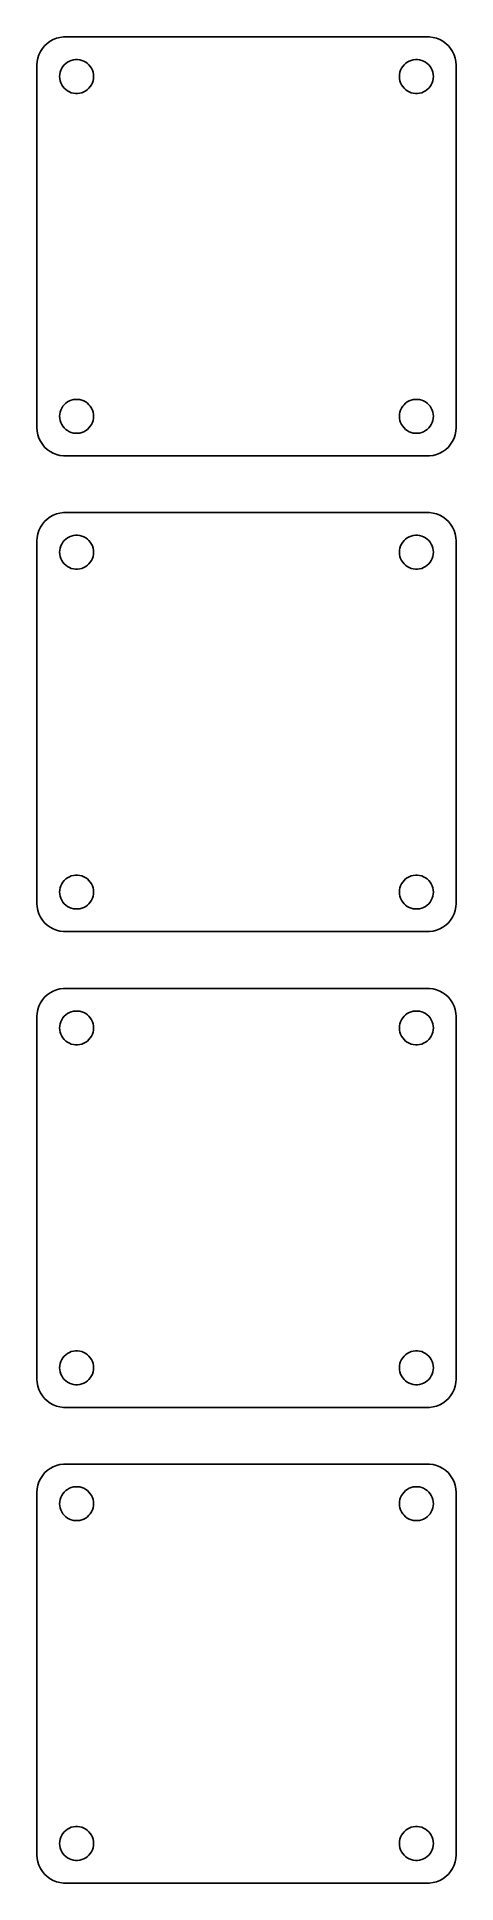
# Model space of a CAD drawing. Header units: metres. Extents: x -37 to 37, y 215 to 541.
import ezdxf

# ---------------------------------------------------------------- set-up
doc = ezdxf.new("R2010")
doc.units = ezdxf.units.M

msp = doc.modelspace()

# ---------------------------------------------------------------- linework, layer by layer
for p, q in [((-36.3815, 538.409), (-36.6489, 537.841)), ((-36.0451, 538.939), (-36.3815, 538.409)), ((-35.6448, 539.423), (-36.0451, 538.939)), ((-35.1871, 539.853), (-35.6448, 539.423)), ((-34.6791, 540.222), (-35.1871, 539.853)), ((-34.1289, 540.524), (-34.6791, 540.222)), ((-33.5451, 540.755), (-34.1289, 540.524)), ((-32.9369, 540.911), (-33.5451, 540.755)), ((-32.3139, 540.99), (-32.9369, 540.911)), ((32.3139, 540.99), (-32.3139, 540.99)), ((32.9369, 540.911), (32.3139, 540.99)), ((33.5451, 540.755), (32.9369, 540.911)), ((34.1289, 540.524), (33.5451, 540.755)), ((34.6791, 540.222), (34.1289, 540.524)), ((35.1871, 539.853), (34.6791, 540.222)), ((35.6448, 539.423), (35.1871, 539.853)), ((36.0451, 538.939), (35.6448, 539.423)), ((36.3815, 538.409), (36.0451, 538.939)), ((36.6489, 537.841), (36.3815, 538.409)), ((-36.9606, 536.627), (-37, 536)), ((-37, 536), (-37, 472)), ((-36.8429, 537.243), (-36.9606, 536.627)), ((-36.6489, 537.841), (-36.8429, 537.243)), ((-32.9763, 534.376), (-32.9057, 534.746)), ((-32.9057, 534.746), (-32.7893, 535.104)), ((-32.7893, 535.104), (-32.6289, 535.445)), ((-32.6289, 535.445), (-32.427, 535.763)), ((-32.427, 535.763), (-32.1869, 536.054)), ((-32.1869, 536.054), (-31.9123, 536.312)), ((-31.9123, 536.312), (-31.6075, 536.533)), ((-31.6075, 536.533), (-31.2773, 536.714)), ((-31.2773, 536.714), (-30.927, 536.853)), ((-30.927, 536.853), (-30.5621, 536.947)), ((-30.5621, 536.947), (-30.1884, 536.994)), ((-30.1884, 536.994), (-29.8116, 536.994)), ((-29.8116, 536.994), (-29.4379, 536.947)), ((-29.4379, 536.947), (-29.0729, 536.853)), ((-29.0729, 536.853), (-28.7227, 536.714)), ((-28.7227, 536.714), (-28.3925, 536.533)), ((-28.3925, 536.533), (-28.0877, 536.312)), ((-28.0877, 536.312), (-27.8131, 536.054)), ((-27.8131, 536.054), (-27.5729, 535.763)), ((-27.5729, 535.763), (-27.3711, 535.445)), ((-27.3711, 535.445), (-27.2107, 535.104)), ((-27.2107, 535.104), (-27.0942, 534.746)), ((-27.0942, 534.746), (-27.0237, 534.376)), ((27.0237, 534.376), (27.0942, 534.746)), ((27.0942, 534.746), (27.2107, 535.104)), ((27.2107, 535.104), (27.3711, 535.445)), ((27.3711, 535.445), (27.5729, 535.763)), ((27.5729, 535.763), (27.8131, 536.054)), ((27.8131, 536.054), (28.0877, 536.312)), ((28.0877, 536.312), (28.3925, 536.533)), ((28.3925, 536.533), (28.7227, 536.714)), ((28.7227, 536.714), (29.0729, 536.853)), ((29.0729, 536.853), (29.4379, 536.947)), ((29.4379, 536.947), (29.8116, 536.994)), ((29.8116, 536.994), (30.1884, 536.994)), ((30.1884, 536.994), (30.5621, 536.947)), ((30.5621, 536.947), (30.927, 536.853)), ((30.927, 536.853), (31.2773, 536.714)), ((31.2773, 536.714), (31.6075, 536.533)), ((31.6075, 536.533), (31.9123, 536.312)), ((31.9123, 536.312), (32.1869, 536.054)), ((32.1869, 536.054), (32.427, 535.763)), ((32.427, 535.763), (32.6289, 535.445)), ((32.6289, 535.445), (32.7893, 535.104)), ((32.7893, 535.104), (32.9057, 534.746)), ((32.9057, 534.746), (32.9763, 534.376)), ((36.8429, 537.243), (36.6489, 537.841)), ((36.9606, 536.627), (36.8429, 537.243)), ((37, 536), (36.9606, 536.627)), ((37, 472), (37, 536)), ((-33, 534), (-32.9763, 534.376)), ((-32.9763, 533.624), (-33, 534)), ((-32.9057, 533.254), (-32.9763, 533.624)), ((-32.7893, 532.896), (-32.9057, 533.254)), ((-32.6289, 532.555), (-32.7893, 532.896)), ((-32.427, 532.237), (-32.6289, 532.555)), ((-32.1869, 531.946), (-32.427, 532.237)), ((-31.9123, 531.688), (-32.1869, 531.946)), ((-31.6075, 531.467), (-31.9123, 531.688)), ((-31.2773, 531.286), (-31.6075, 531.467)), ((-28.3925, 531.467), (-28.7227, 531.286)), ((-28.0877, 531.688), (-28.3925, 531.467)), ((-27.8131, 531.946), (-28.0877, 531.688)), ((-27.5729, 532.237), (-27.8131, 531.946)), ((-27.3711, 532.555), (-27.5729, 532.237)), ((-27.2107, 532.896), (-27.3711, 532.555)), ((-27.0942, 533.254), (-27.2107, 532.896)), ((-27.0237, 533.624), (-27.0942, 533.254)), ((-27.0237, 534.376), (-27, 534)), ((-27, 534), (-27.0237, 533.624)), ((27, 534), (27.0237, 534.376)), ((27.0237, 533.624), (27, 534)), ((27.0942, 533.254), (27.0237, 533.624)), ((27.2107, 532.896), (27.0942, 533.254)), ((27.3711, 532.555), (27.2107, 532.896)), ((27.5729, 532.237), (27.3711, 532.555)), ((27.8131, 531.946), (27.5729, 532.237)), ((28.0877, 531.688), (27.8131, 531.946)), ((28.3925, 531.467), (28.0877, 531.688)), ((28.7227, 531.286), (28.3925, 531.467)), ((31.6075, 531.467), (31.2773, 531.286)), ((31.9123, 531.688), (31.6075, 531.467)), ((32.1869, 531.946), (31.9123, 531.688)), ((32.427, 532.237), (32.1869, 531.946)), ((32.6289, 532.555), (32.427, 532.237)), ((32.7893, 532.896), (32.6289, 532.555)), ((32.9057, 533.254), (32.7893, 532.896)), ((32.9763, 533.624), (32.9057, 533.254)), ((32.9763, 534.376), (33, 534)), ((33, 534), (32.9763, 533.624)), ((-30.927, 531.147), (-31.2773, 531.286)), ((-30.5621, 531.053), (-30.927, 531.147)), ((-30.1884, 531.006), (-30.5621, 531.053)), ((-29.8116, 531.006), (-30.1884, 531.006)), ((-29.4379, 531.053), (-29.8116, 531.006)), ((-29.0729, 531.147), (-29.4379, 531.053)), ((-28.7227, 531.286), (-29.0729, 531.147)), ((29.0729, 531.147), (28.7227, 531.286)), ((29.4379, 531.053), (29.0729, 531.147)), ((29.8116, 531.006), (29.4379, 531.053)), ((30.1884, 531.006), (29.8116, 531.006)), ((30.5621, 531.053), (30.1884, 531.006)), ((30.927, 531.147), (30.5621, 531.053)), ((31.2773, 531.286), (30.927, 531.147)), ((-32.427, 475.763), (-32.1869, 476.054)), ((-32.1869, 476.054), (-31.9123, 476.312)), ((-31.9123, 476.312), (-31.6075, 476.533)), ((-31.6075, 476.533), (-31.2773, 476.714)), ((-31.2773, 476.714), (-30.927, 476.853)), ((-30.927, 476.853), (-30.5621, 476.947)), ((-30.5621, 476.947), (-30.1884, 476.994)), ((-30.1884, 476.994), (-29.8116, 476.994)), ((-29.8116, 476.994), (-29.4379, 476.947)), ((-29.4379, 476.947), (-29.0729, 476.853)), ((-29.0729, 476.853), (-28.7227, 476.714)), ((-28.7227, 476.714), (-28.3925, 476.533)), ((-28.3925, 476.533), (-28.0877, 476.312)), ((-28.0877, 476.312), (-27.8131, 476.054)), ((-27.8131, 476.054), (-27.5729, 475.763)), ((27.5729, 475.763), (27.8131, 476.054)), ((27.8131, 476.054), (28.0877, 476.312)), ((28.0877, 476.312), (28.3925, 476.533)), ((28.3925, 476.533), (28.7227, 476.714)), ((28.7227, 476.714), (29.0729, 476.853)), ((29.0729, 476.853), (29.4379, 476.947)), ((29.4379, 476.947), (29.8116, 476.994)), ((29.8116, 476.994), (30.1884, 476.994)), ((30.1884, 476.994), (30.5621, 476.947)), ((30.5621, 476.947), (30.927, 476.853)), ((30.927, 476.853), (31.2773, 476.714)), ((31.2773, 476.714), (31.6075, 476.533)), ((31.6075, 476.533), (31.9123, 476.312)), ((31.9123, 476.312), (32.1869, 476.054)), ((32.1869, 476.054), (32.427, 475.763)), ((-33, 474), (-32.9763, 474.376)), ((-32.9763, 473.624), (-33, 474)), ((-32.9763, 474.376), (-32.9057, 474.746)), ((-32.9057, 473.254), (-32.9763, 473.624)), ((-32.9057, 474.746), (-32.7893, 475.104)), ((-32.7893, 472.896), (-32.9057, 473.254)), ((-32.7893, 475.104), (-32.6289, 475.445)), ((-32.6289, 472.555), (-32.7893, 472.896)), ((-32.6289, 475.445), (-32.427, 475.763)), ((-27.5729, 475.763), (-27.3711, 475.445)), ((-27.3711, 475.445), (-27.2107, 475.104)), ((-27.2107, 472.896), (-27.3711, 472.555)), ((-27.2107, 475.104), (-27.0942, 474.746)), ((-27.0942, 473.254), (-27.2107, 472.896)), ((-27.0942, 474.746), (-27.0237, 474.376)), ((-27.0237, 473.624), (-27.0942, 473.254)), ((-27.0237, 474.376), (-27, 474)), ((-27, 474), (-27.0237, 473.624)), ((27, 474), (27.0237, 474.376)), ((27.0237, 473.624), (27, 474)), ((27.0237, 474.376), (27.0942, 474.746)), ((27.0942, 473.254), (27.0237, 473.624)), ((27.0942, 474.746), (27.2107, 475.104)), ((27.2107, 472.896), (27.0942, 473.254)), ((27.2107, 475.104), (27.3711, 475.445)), ((27.3711, 472.555), (27.2107, 472.896)), ((27.3711, 475.445), (27.5729, 475.763)), ((32.427, 475.763), (32.6289, 475.445)), ((32.6289, 475.445), (32.7893, 475.104)), ((32.7893, 472.896), (32.6289, 472.555)), ((32.7893, 475.104), (32.9057, 474.746)), ((32.9057, 473.254), (32.7893, 472.896)), ((32.9057, 474.746), (32.9763, 474.376)), ((32.9763, 473.624), (32.9057, 473.254)), ((32.9763, 474.376), (33, 474)), ((33, 474), (32.9763, 473.624)), ((-37, 472), (-36.9606, 471.373)), ((-36.9606, 471.373), (-36.8429, 470.757)), ((-36.8429, 470.757), (-36.6489, 470.159)), ((-36.6489, 470.159), (-36.3815, 469.591)), ((-36.3815, 469.591), (-36.0451, 469.061)), ((-32.427, 472.237), (-32.6289, 472.555)), ((-32.1869, 471.946), (-32.427, 472.237)), ((-31.9123, 471.688), (-32.1869, 471.946)), ((-31.6075, 471.467), (-31.9123, 471.688)), ((-31.2773, 471.286), (-31.6075, 471.467)), ((-30.927, 471.147), (-31.2773, 471.286)), ((-30.5621, 471.053), (-30.927, 471.147)), ((-30.1884, 471.006), (-30.5621, 471.053)), ((-29.8116, 471.006), (-30.1884, 471.006)), ((-29.4379, 471.053), (-29.8116, 471.006)), ((-29.0729, 471.147), (-29.4379, 471.053)), ((-28.7227, 471.286), (-29.0729, 471.147)), ((-28.3925, 471.467), (-28.7227, 471.286)), ((-28.0877, 471.688), (-28.3925, 471.467)), ((-27.8131, 471.946), (-28.0877, 471.688)), ((-27.5729, 472.237), (-27.8131, 471.946)), ((-27.3711, 472.555), (-27.5729, 472.237)), ((27.5729, 472.237), (27.3711, 472.555)), ((27.8131, 471.946), (27.5729, 472.237)), ((28.0877, 471.688), (27.8131, 471.946)), ((28.3925, 471.467), (28.0877, 471.688)), ((28.7227, 471.286), (28.3925, 471.467)), ((29.0729, 471.147), (28.7227, 471.286)), ((29.4379, 471.053), (29.0729, 471.147)), ((29.8116, 471.006), (29.4379, 471.053)), ((30.1884, 471.006), (29.8116, 471.006)), ((30.5621, 471.053), (30.1884, 471.006)), ((30.927, 471.147), (30.5621, 471.053)), ((31.2773, 471.286), (30.927, 471.147)), ((31.6075, 471.467), (31.2773, 471.286)), ((31.9123, 471.688), (31.6075, 471.467)), ((32.1869, 471.946), (31.9123, 471.688)), ((32.427, 472.237), (32.1869, 471.946)), ((32.6289, 472.555), (32.427, 472.237)), ((36.0451, 469.061), (36.3815, 469.591)), ((36.3815, 469.591), (36.6489, 470.159)), ((36.6489, 470.159), (36.8429, 470.757)), ((36.8429, 470.757), (36.9606, 471.373)), ((36.9606, 471.373), (37, 472)), ((-36.0451, 469.061), (-35.6448, 468.577)), ((-35.6448, 468.577), (-35.1871, 468.147)), ((-35.1871, 468.147), (-34.6791, 467.778)), ((-34.6791, 467.778), (-34.1289, 467.476)), ((-34.1289, 467.476), (-33.5451, 467.245)), ((-33.5451, 467.245), (-32.9369, 467.089)), ((-32.9369, 467.089), (-32.3139, 467.01)), ((-32.3139, 467.01), (32.3139, 467.01)), ((32.3139, 467.01), (32.9369, 467.089)), ((32.9369, 467.089), (33.5451, 467.245)), ((33.5451, 467.245), (34.1289, 467.476)), ((34.1289, 467.476), (34.6791, 467.778)), ((34.6791, 467.778), (35.1871, 468.147)), ((35.1871, 468.147), (35.6448, 468.577)), ((35.6448, 468.577), (36.0451, 469.061)), ((-34.1289, 456.524), (-34.6791, 456.222)), ((-33.5451, 456.755), (-34.1289, 456.524)), ((-32.9369, 456.911), (-33.5451, 456.755)), ((-32.3139, 456.99), (-32.9369, 456.911)), ((32.3139, 456.99), (-32.3139, 456.99)), ((32.9369, 456.911), (32.3139, 456.99)), ((33.5451, 456.755), (32.9369, 456.911)), ((34.1289, 456.524), (33.5451, 456.755)), ((34.6791, 456.222), (34.1289, 456.524)), ((-36.8429, 453.243), (-36.9606, 452.627)), ((-36.6489, 453.841), (-36.8429, 453.243)), ((-36.3815, 454.409), (-36.6489, 453.841)), ((-36.0451, 454.939), (-36.3815, 454.409)), ((-35.6448, 455.423), (-36.0451, 454.939)), ((-35.1871, 455.853), (-35.6448, 455.423)), ((-34.6791, 456.222), (-35.1871, 455.853)), ((35.1871, 455.853), (34.6791, 456.222)), ((35.6448, 455.423), (35.1871, 455.853)), ((36.0451, 454.939), (35.6448, 455.423)), ((36.3815, 454.409), (36.0451, 454.939)), ((36.6489, 453.841), (36.3815, 454.409)), ((36.8429, 453.243), (36.6489, 453.841)), ((36.9606, 452.627), (36.8429, 453.243)), ((-36.9606, 452.627), (-37, 452)), ((-37, 452), (-37, 388)), ((-33, 450), (-32.9763, 450.376)), ((-32.9763, 449.624), (-33, 450)), ((-32.9763, 450.376), (-32.9057, 450.746)), ((-32.9057, 450.746), (-32.7893, 451.104)), ((-32.7893, 451.104), (-32.6289, 451.445)), ((-32.6289, 451.445), (-32.427, 451.763)), ((-32.427, 451.763), (-32.1869, 452.054)), ((-32.1869, 452.054), (-31.9123, 452.312)), ((-31.9123, 452.312), (-31.6075, 452.533)), ((-31.6075, 452.533), (-31.2773, 452.714)), ((-31.2773, 452.714), (-30.927, 452.853)), ((-30.927, 452.853), (-30.5621, 452.947)), ((-30.5621, 452.947), (-30.1884, 452.994)), ((-30.1884, 452.994), (-29.8116, 452.994)), ((-29.8116, 452.994), (-29.4379, 452.947)), ((-29.4379, 452.947), (-29.0729, 452.853)), ((-29.0729, 452.853), (-28.7227, 452.714)), ((-28.7227, 452.714), (-28.3925, 452.533)), ((-28.3925, 452.533), (-28.0877, 452.312)), ((-28.0877, 452.312), (-27.8131, 452.054)), ((-27.8131, 452.054), (-27.5729, 451.763)), ((-27.5729, 451.763), (-27.3711, 451.445)), ((-27.3711, 451.445), (-27.2107, 451.104)), ((-27.2107, 451.104), (-27.0942, 450.746)), ((-27.0942, 450.746), (-27.0237, 450.376)), ((-27.0237, 450.376), (-27, 450)), ((-27, 450), (-27.0237, 449.624)), ((27, 450), (27.0237, 450.376)), ((27.0237, 449.624), (27, 450)), ((27.0237, 450.376), (27.0942, 450.746)), ((27.0942, 450.746), (27.2107, 451.104)), ((27.2107, 451.104), (27.3711, 451.445)), ((27.3711, 451.445), (27.5729, 451.763)), ((27.5729, 451.763), (27.8131, 452.054)), ((27.8131, 452.054), (28.0877, 452.312)), ((28.0877, 452.312), (28.3925, 452.533)), ((28.3925, 452.533), (28.7227, 452.714)), ((28.7227, 452.714), (29.0729, 452.853)), ((29.0729, 452.853), (29.4379, 452.947)), ((29.4379, 452.947), (29.8116, 452.994)), ((29.8116, 452.994), (30.1884, 452.994)), ((30.1884, 452.994), (30.5621, 452.947)), ((30.5621, 452.947), (30.927, 452.853)), ((30.927, 452.853), (31.2773, 452.714)), ((31.2773, 452.714), (31.6075, 452.533)), ((31.6075, 452.533), (31.9123, 452.312)), ((31.9123, 452.312), (32.1869, 452.054)), ((32.1869, 452.054), (32.427, 451.763)), ((32.427, 451.763), (32.6289, 451.445)), ((32.6289, 451.445), (32.7893, 451.104)), ((32.7893, 451.104), (32.9057, 450.746)), ((32.9057, 450.746), (32.9763, 450.376)), ((32.9763, 450.376), (33, 450)), ((33, 450), (32.9763, 449.624)), ((37, 452), (36.9606, 452.627)), ((37, 388), (37, 452)), ((-32.9057, 449.254), (-32.9763, 449.624)), ((-32.7893, 448.896), (-32.9057, 449.254)), ((-32.6289, 448.555), (-32.7893, 448.896)), ((-32.427, 448.237), (-32.6289, 448.555)), ((-32.1869, 447.946), (-32.427, 448.237)), ((-31.9123, 447.688), (-32.1869, 447.946)), ((-31.6075, 447.467), (-31.9123, 447.688)), ((-31.2773, 447.286), (-31.6075, 447.467)), ((-30.927, 447.147), (-31.2773, 447.286)), ((-30.5621, 447.053), (-30.927, 447.147)), ((-30.1884, 447.006), (-30.5621, 447.053)), ((-29.8116, 447.006), (-30.1884, 447.006)), ((-29.4379, 447.053), (-29.8116, 447.006)), ((-29.0729, 447.147), (-29.4379, 447.053)), ((-28.7227, 447.286), (-29.0729, 447.147)), ((-28.3925, 447.467), (-28.7227, 447.286)), ((-28.0877, 447.688), (-28.3925, 447.467)), ((-27.8131, 447.946), (-28.0877, 447.688)), ((-27.5729, 448.237), (-27.8131, 447.946)), ((-27.3711, 448.555), (-27.5729, 448.237)), ((-27.2107, 448.896), (-27.3711, 448.555)), ((-27.0942, 449.254), (-27.2107, 448.896)), ((-27.0237, 449.624), (-27.0942, 449.254)), ((27.0942, 449.254), (27.0237, 449.624)), ((27.2107, 448.896), (27.0942, 449.254)), ((27.3711, 448.555), (27.2107, 448.896)), ((27.5729, 448.237), (27.3711, 448.555)), ((27.8131, 447.946), (27.5729, 448.237)), ((28.0877, 447.688), (27.8131, 447.946)), ((28.3925, 447.467), (28.0877, 447.688)), ((28.7227, 447.286), (28.3925, 447.467)), ((29.0729, 447.147), (28.7227, 447.286)), ((29.4379, 447.053), (29.0729, 447.147)), ((29.8116, 447.006), (29.4379, 447.053)), ((30.1884, 447.006), (29.8116, 447.006)), ((30.5621, 447.053), (30.1884, 447.006)), ((30.927, 447.147), (30.5621, 447.053)), ((31.2773, 447.286), (30.927, 447.147)), ((31.6075, 447.467), (31.2773, 447.286)), ((31.9123, 447.688), (31.6075, 447.467)), ((32.1869, 447.946), (31.9123, 447.688)), ((32.427, 448.237), (32.1869, 447.946)), ((32.6289, 448.555), (32.427, 448.237)), ((32.7893, 448.896), (32.6289, 448.555)), ((32.9057, 449.254), (32.7893, 448.896)), ((32.9763, 449.624), (32.9057, 449.254)), ((-32.7893, 391.104), (-32.6289, 391.445)), ((-32.6289, 391.445), (-32.427, 391.763)), ((-32.427, 391.763), (-32.1869, 392.054)), ((-32.1869, 392.054), (-31.9123, 392.312)), ((-31.9123, 392.312), (-31.6075, 392.533)), ((-31.6075, 392.533), (-31.2773, 392.714)), ((-31.2773, 392.714), (-30.927, 392.853)), ((-30.927, 392.853), (-30.5621, 392.947)), ((-30.5621, 392.947), (-30.1884, 392.994)), ((-30.1884, 392.994), (-29.8116, 392.994)), ((-29.8116, 392.994), (-29.4379, 392.947)), ((-29.4379, 392.947), (-29.0729, 392.853)), ((-29.0729, 392.853), (-28.7227, 392.714)), ((-28.7227, 392.714), (-28.3925, 392.533)), ((-28.3925, 392.533), (-28.0877, 392.312)), ((-28.0877, 392.312), (-27.8131, 392.054)), ((-27.8131, 392.054), (-27.5729, 391.763)), ((-27.5729, 391.763), (-27.3711, 391.445)), ((-27.3711, 391.445), (-27.2107, 391.104)), ((27.2107, 391.104), (27.3711, 391.445)), ((27.3711, 391.445), (27.5729, 391.763)), ((27.5729, 391.763), (27.8131, 392.054)), ((27.8131, 392.054), (28.0877, 392.312)), ((28.0877, 392.312), (28.3925, 392.533)), ((28.3925, 392.533), (28.7227, 392.714)), ((28.7227, 392.714), (29.0729, 392.853)), ((29.0729, 392.853), (29.4379, 392.947)), ((29.4379, 392.947), (29.8116, 392.994)), ((29.8116, 392.994), (30.1884, 392.994)), ((30.1884, 392.994), (30.5621, 392.947)), ((30.5621, 392.947), (30.927, 392.853)), ((30.927, 392.853), (31.2773, 392.714)), ((31.2773, 392.714), (31.6075, 392.533)), ((31.6075, 392.533), (31.9123, 392.312)), ((31.9123, 392.312), (32.1869, 392.054)), ((32.1869, 392.054), (32.427, 391.763)), ((32.427, 391.763), (32.6289, 391.445)), ((32.6289, 391.445), (32.7893, 391.104)), ((-37, 388), (-36.9606, 387.373)), ((-33, 390), (-32.9763, 390.376)), ((-32.9763, 389.624), (-33, 390)), ((-32.9763, 390.376), (-32.9057, 390.746)), ((-32.9057, 389.254), (-32.9763, 389.624)), ((-32.9057, 390.746), (-32.7893, 391.104)), ((-32.7893, 388.896), (-32.9057, 389.254)), ((-32.6289, 388.555), (-32.7893, 388.896)), ((-32.427, 388.237), (-32.6289, 388.555)), ((-32.1869, 387.946), (-32.427, 388.237)), ((-31.9123, 387.688), (-32.1869, 387.946)), ((-27.8131, 387.946), (-28.0877, 387.688)), ((-27.5729, 388.237), (-27.8131, 387.946)), ((-27.3711, 388.555), (-27.5729, 388.237)), ((-27.2107, 388.896), (-27.3711, 388.555)), ((-27.2107, 391.104), (-27.0942, 390.746)), ((-27.0942, 389.254), (-27.2107, 388.896)), ((-27.0942, 390.746), (-27.0237, 390.376)), ((-27.0237, 389.624), (-27.0942, 389.254)), ((-27.0237, 390.376), (-27, 390)), ((-27, 390), (-27.0237, 389.624)), ((27, 390), (27.0237, 390.376)), ((27.0237, 389.624), (27, 390)), ((27.0237, 390.376), (27.0942, 390.746)), ((27.0942, 389.254), (27.0237, 389.624)), ((27.0942, 390.746), (27.2107, 391.104)), ((27.2107, 388.896), (27.0942, 389.254)), ((27.3711, 388.555), (27.2107, 388.896)), ((27.5729, 388.237), (27.3711, 388.555)), ((27.8131, 387.946), (27.5729, 388.237)), ((28.0877, 387.688), (27.8131, 387.946)), ((32.1869, 387.946), (31.9123, 387.688)), ((32.427, 388.237), (32.1869, 387.946)), ((32.6289, 388.555), (32.427, 388.237)), ((32.7893, 388.896), (32.6289, 388.555)), ((32.7893, 391.104), (32.9057, 390.746)), ((32.9057, 389.254), (32.7893, 388.896)), ((32.9057, 390.746), (32.9763, 390.376)), ((32.9763, 389.624), (32.9057, 389.254)), ((32.9763, 390.376), (33, 390)), ((33, 390), (32.9763, 389.624)), ((36.9606, 387.373), (37, 388)), ((-36.9606, 387.373), (-36.8429, 386.757)), ((-36.8429, 386.757), (-36.6489, 386.159)), ((-36.6489, 386.159), (-36.3815, 385.591)), ((-36.3815, 385.591), (-36.0451, 385.061)), ((-36.0451, 385.061), (-35.6448, 384.577)), ((-31.6075, 387.467), (-31.9123, 387.688)), ((-31.2773, 387.286), (-31.6075, 387.467)), ((-30.927, 387.147), (-31.2773, 387.286)), ((-30.5621, 387.053), (-30.927, 387.147)), ((-30.1884, 387.006), (-30.5621, 387.053)), ((-29.8116, 387.006), (-30.1884, 387.006)), ((-29.4379, 387.053), (-29.8116, 387.006)), ((-29.0729, 387.147), (-29.4379, 387.053)), ((-28.7227, 387.286), (-29.0729, 387.147)), ((-28.3925, 387.467), (-28.7227, 387.286)), ((-28.0877, 387.688), (-28.3925, 387.467)), ((28.3925, 387.467), (28.0877, 387.688)), ((28.7227, 387.286), (28.3925, 387.467)), ((29.0729, 387.147), (28.7227, 387.286)), ((29.4379, 387.053), (29.0729, 387.147)), ((29.8116, 387.006), (29.4379, 387.053)), ((30.1884, 387.006), (29.8116, 387.006)), ((30.5621, 387.053), (30.1884, 387.006)), ((30.927, 387.147), (30.5621, 387.053)), ((31.2773, 387.286), (30.927, 387.147)), ((31.6075, 387.467), (31.2773, 387.286)), ((31.9123, 387.688), (31.6075, 387.467)), ((35.6448, 384.577), (36.0451, 385.061)), ((36.0451, 385.061), (36.3815, 385.591)), ((36.3815, 385.591), (36.6489, 386.159)), ((36.6489, 386.159), (36.8429, 386.757)), ((36.8429, 386.757), (36.9606, 387.373)), ((-35.6448, 384.577), (-35.1871, 384.147)), ((-35.1871, 384.147), (-34.6791, 383.778)), ((-34.6791, 383.778), (-34.1289, 383.476)), ((-34.1289, 383.476), (-33.5451, 383.245)), ((-33.5451, 383.245), (-32.9369, 383.089)), ((-32.9369, 383.089), (-32.3139, 383.01)), ((-32.3139, 383.01), (32.3139, 383.01)), ((32.3139, 383.01), (32.9369, 383.089)), ((32.9369, 383.089), (33.5451, 383.245)), ((33.5451, 383.245), (34.1289, 383.476)), ((34.1289, 383.476), (34.6791, 383.778)), ((34.6791, 383.778), (35.1871, 384.147)), ((35.1871, 384.147), (35.6448, 384.577)), ((-35.1871, 371.853), (-35.6448, 371.423)), ((-34.6791, 372.222), (-35.1871, 371.853)), ((-34.1289, 372.524), (-34.6791, 372.222)), ((-33.5451, 372.755), (-34.1289, 372.524)), ((-32.9369, 372.911), (-33.5451, 372.755)), ((-32.3139, 372.99), (-32.9369, 372.911)), ((32.3139, 372.99), (-32.3139, 372.99)), ((32.9369, 372.911), (32.3139, 372.99)), ((33.5451, 372.755), (32.9369, 372.911)), ((34.1289, 372.524), (33.5451, 372.755)), ((34.6791, 372.222), (34.1289, 372.524)), ((35.1871, 371.853), (34.6791, 372.222)), ((35.6448, 371.423), (35.1871, 371.853)), ((-36.9606, 368.627), (-37, 368)), ((-36.8429, 369.243), (-36.9606, 368.627)), ((-36.6489, 369.841), (-36.8429, 369.243)), ((-36.3815, 370.409), (-36.6489, 369.841)), ((-36.0451, 370.939), (-36.3815, 370.409)), ((-35.6448, 371.423), (-36.0451, 370.939)), ((-31.9123, 368.312), (-31.6075, 368.533)), ((-31.6075, 368.533), (-31.2773, 368.714)), ((-31.2773, 368.714), (-30.927, 368.853)), ((-30.927, 368.853), (-30.5621, 368.947)), ((-30.5621, 368.947), (-30.1884, 368.994)), ((-30.1884, 368.994), (-29.8116, 368.994)), ((-29.8116, 368.994), (-29.4379, 368.947)), ((-29.4379, 368.947), (-29.0729, 368.853)), ((-29.0729, 368.853), (-28.7227, 368.714)), ((-28.7227, 368.714), (-28.3925, 368.533)), ((-28.3925, 368.533), (-28.0877, 368.312)), ((28.0877, 368.312), (28.3925, 368.533)), ((28.3925, 368.533), (28.7227, 368.714)), ((28.7227, 368.714), (29.0729, 368.853)), ((29.0729, 368.853), (29.4379, 368.947)), ((29.4379, 368.947), (29.8116, 368.994)), ((29.8116, 368.994), (30.1884, 368.994)), ((30.1884, 368.994), (30.5621, 368.947)), ((30.5621, 368.947), (30.927, 368.853)), ((30.927, 368.853), (31.2773, 368.714)), ((31.2773, 368.714), (31.6075, 368.533)), ((31.6075, 368.533), (31.9123, 368.312)), ((36.0451, 370.939), (35.6448, 371.423)), ((36.3815, 370.409), (36.0451, 370.939)), ((36.6489, 369.841), (36.3815, 370.409)), ((36.8429, 369.243), (36.6489, 369.841)), ((36.9606, 368.627), (36.8429, 369.243)), ((37, 368), (36.9606, 368.627)), ((-37, 368), (-37, 304)), ((-33, 366), (-32.9763, 366.376)), ((-32.9763, 365.624), (-33, 366)), ((-32.9763, 366.376), (-32.9057, 366.746)), ((-32.9057, 365.254), (-32.9763, 365.624)), ((-32.9057, 366.746), (-32.7893, 367.104)), ((-32.7893, 364.896), (-32.9057, 365.254)), ((-32.7893, 367.104), (-32.6289, 367.445)), ((-32.6289, 367.445), (-32.427, 367.763)), ((-32.427, 367.763), (-32.1869, 368.054)), ((-32.1869, 368.054), (-31.9123, 368.312)), ((-28.0877, 368.312), (-27.8131, 368.054)), ((-27.8131, 368.054), (-27.5729, 367.763)), ((-27.5729, 367.763), (-27.3711, 367.445)), ((-27.3711, 367.445), (-27.2107, 367.104)), ((-27.2107, 367.104), (-27.0942, 366.746)), ((-27.0942, 365.254), (-27.2107, 364.896)), ((-27.0942, 366.746), (-27.0237, 366.376)), ((-27.0237, 365.624), (-27.0942, 365.254)), ((-27.0237, 366.376), (-27, 366)), ((-27, 366), (-27.0237, 365.624)), ((27, 366), (27.0237, 366.376)), ((27.0237, 365.624), (27, 366)), ((27.0237, 366.376), (27.0942, 366.746)), ((27.0942, 365.254), (27.0237, 365.624)), ((27.0942, 366.746), (27.2107, 367.104)), ((27.2107, 364.896), (27.0942, 365.254)), ((27.2107, 367.104), (27.3711, 367.445)), ((27.3711, 367.445), (27.5729, 367.763)), ((27.5729, 367.763), (27.8131, 368.054)), ((27.8131, 368.054), (28.0877, 368.312)), ((31.9123, 368.312), (32.1869, 368.054)), ((32.1869, 368.054), (32.427, 367.763)), ((32.427, 367.763), (32.6289, 367.445)), ((32.6289, 367.445), (32.7893, 367.104)), ((32.7893, 367.104), (32.9057, 366.746)), ((32.9057, 365.254), (32.7893, 364.896)), ((32.9057, 366.746), (32.9763, 366.376)), ((32.9763, 365.624), (32.9057, 365.254)), ((32.9763, 366.376), (33, 366)), ((33, 366), (32.9763, 365.624)), ((37, 304), (37, 368)), ((-32.6289, 364.555), (-32.7893, 364.896)), ((-32.427, 364.237), (-32.6289, 364.555)), ((-32.1869, 363.946), (-32.427, 364.237)), ((-31.9123, 363.688), (-32.1869, 363.946)), ((-31.6075, 363.467), (-31.9123, 363.688)), ((-31.2773, 363.286), (-31.6075, 363.467)), ((-30.927, 363.147), (-31.2773, 363.286)), ((-30.5621, 363.053), (-30.927, 363.147)), ((-30.1884, 363.006), (-30.5621, 363.053)), ((-29.8116, 363.006), (-30.1884, 363.006)), ((-29.4379, 363.053), (-29.8116, 363.006)), ((-29.0729, 363.147), (-29.4379, 363.053)), ((-28.7227, 363.286), (-29.0729, 363.147)), ((-28.3925, 363.467), (-28.7227, 363.286)), ((-28.0877, 363.688), (-28.3925, 363.467)), ((-27.8131, 363.946), (-28.0877, 363.688)), ((-27.5729, 364.237), (-27.8131, 363.946)), ((-27.3711, 364.555), (-27.5729, 364.237)), ((-27.2107, 364.896), (-27.3711, 364.555)), ((27.3711, 364.555), (27.2107, 364.896)), ((27.5729, 364.237), (27.3711, 364.555)), ((27.8131, 363.946), (27.5729, 364.237)), ((28.0877, 363.688), (27.8131, 363.946)), ((28.3925, 363.467), (28.0877, 363.688)), ((28.7227, 363.286), (28.3925, 363.467)), ((29.0729, 363.147), (28.7227, 363.286)), ((29.4379, 363.053), (29.0729, 363.147)), ((29.8116, 363.006), (29.4379, 363.053)), ((30.1884, 363.006), (29.8116, 363.006)), ((30.5621, 363.053), (30.1884, 363.006)), ((30.927, 363.147), (30.5621, 363.053)), ((31.2773, 363.286), (30.927, 363.147)), ((31.6075, 363.467), (31.2773, 363.286)), ((31.9123, 363.688), (31.6075, 363.467)), ((32.1869, 363.946), (31.9123, 363.688)), ((32.427, 364.237), (32.1869, 363.946)), ((32.6289, 364.555), (32.427, 364.237)), ((32.7893, 364.896), (32.6289, 364.555)), ((-32.9763, 306.376), (-32.9057, 306.746)), ((-32.9057, 306.746), (-32.7893, 307.104)), ((-32.7893, 307.104), (-32.6289, 307.445)), ((-32.6289, 307.445), (-32.427, 307.763)), ((-32.427, 307.763), (-32.1869, 308.054)), ((-32.1869, 308.054), (-31.9123, 308.312)), ((-31.9123, 308.312), (-31.6075, 308.533)), ((-31.6075, 308.533), (-31.2773, 308.714)), ((-31.2773, 308.714), (-30.927, 308.853)), ((-30.927, 308.853), (-30.5621, 308.947)), ((-30.5621, 308.947), (-30.1884, 308.994)), ((-30.1884, 308.994), (-29.8116, 308.994)), ((-29.8116, 308.994), (-29.4379, 308.947)), ((-29.4379, 308.947), (-29.0729, 308.853)), ((-29.0729, 308.853), (-28.7227, 308.714)), ((-28.7227, 308.714), (-28.3925, 308.533)), ((-28.3925, 308.533), (-28.0877, 308.312)), ((-28.0877, 308.312), (-27.8131, 308.054)), ((-27.8131, 308.054), (-27.5729, 307.763)), ((-27.5729, 307.763), (-27.3711, 307.445)), ((-27.3711, 307.445), (-27.2107, 307.104)), ((-27.2107, 307.104), (-27.0942, 306.746)), ((-27.0942, 306.746), (-27.0237, 306.376)), ((27.0237, 306.376), (27.0942, 306.746)), ((27.0942, 306.746), (27.2107, 307.104)), ((27.2107, 307.104), (27.3711, 307.445)), ((27.3711, 307.445), (27.5729, 307.763)), ((27.5729, 307.763), (27.8131, 308.054)), ((27.8131, 308.054), (28.0877, 308.312)), ((28.0877, 308.312), (28.3925, 308.533)), ((28.3925, 308.533), (28.7227, 308.714)), ((28.7227, 308.714), (29.0729, 308.853)), ((29.0729, 308.853), (29.4379, 308.947)), ((29.4379, 308.947), (29.8116, 308.994)), ((29.8116, 308.994), (30.1884, 308.994)), ((30.1884, 308.994), (30.5621, 308.947)), ((30.5621, 308.947), (30.927, 308.853)), ((30.927, 308.853), (31.2773, 308.714)), ((31.2773, 308.714), (31.6075, 308.533)), ((31.6075, 308.533), (31.9123, 308.312)), ((31.9123, 308.312), (32.1869, 308.054)), ((32.1869, 308.054), (32.427, 307.763)), ((32.427, 307.763), (32.6289, 307.445)), ((32.6289, 307.445), (32.7893, 307.104)), ((32.7893, 307.104), (32.9057, 306.746)), ((32.9057, 306.746), (32.9763, 306.376)), ((-37, 304), (-36.9606, 303.373)), ((-36.9606, 303.373), (-36.8429, 302.757)), ((-33, 306), (-32.9763, 306.376)), ((-32.9763, 305.624), (-33, 306)), ((-32.9057, 305.254), (-32.9763, 305.624)), ((-32.7893, 304.896), (-32.9057, 305.254)), ((-32.6289, 304.555), (-32.7893, 304.896)), ((-32.427, 304.237), (-32.6289, 304.555)), ((-32.1869, 303.946), (-32.427, 304.237)), ((-31.9123, 303.688), (-32.1869, 303.946)), ((-31.6075, 303.467), (-31.9123, 303.688)), ((-31.2773, 303.286), (-31.6075, 303.467)), ((-30.927, 303.147), (-31.2773, 303.286)), ((-28.7227, 303.286), (-29.0729, 303.147)), ((-28.3925, 303.467), (-28.7227, 303.286)), ((-28.0877, 303.688), (-28.3925, 303.467)), ((-27.8131, 303.946), (-28.0877, 303.688)), ((-27.5729, 304.237), (-27.8131, 303.946)), ((-27.3711, 304.555), (-27.5729, 304.237)), ((-27.2107, 304.896), (-27.3711, 304.555)), ((-27.0942, 305.254), (-27.2107, 304.896)), ((-27.0237, 305.624), (-27.0942, 305.254)), ((-27.0237, 306.376), (-27, 306)), ((-27, 306), (-27.0237, 305.624)), ((27, 306), (27.0237, 306.376)), ((27.0237, 305.624), (27, 306)), ((27.0942, 305.254), (27.0237, 305.624)), ((27.2107, 304.896), (27.0942, 305.254)), ((27.3711, 304.555), (27.2107, 304.896)), ((27.5729, 304.237), (27.3711, 304.555)), ((27.8131, 303.946), (27.5729, 304.237)), ((28.0877, 303.688), (27.8131, 303.946)), ((28.3925, 303.467), (28.0877, 303.688)), ((28.7227, 303.286), (28.3925, 303.467)), ((29.0729, 303.147), (28.7227, 303.286)), ((31.2773, 303.286), (30.927, 303.147)), ((31.6075, 303.467), (31.2773, 303.286)), ((31.9123, 303.688), (31.6075, 303.467)), ((32.1869, 303.946), (31.9123, 303.688)), ((32.427, 304.237), (32.1869, 303.946)), ((32.6289, 304.555), (32.427, 304.237)), ((32.7893, 304.896), (32.6289, 304.555)), ((32.9057, 305.254), (32.7893, 304.896)), ((32.9763, 305.624), (32.9057, 305.254)), ((32.9763, 306.376), (33, 306)), ((33, 306), (32.9763, 305.624)), ((36.8429, 302.757), (36.9606, 303.373)), ((36.9606, 303.373), (37, 304)), ((-36.8429, 302.757), (-36.6489, 302.159)), ((-36.6489, 302.159), (-36.3815, 301.591)), ((-36.3815, 301.591), (-36.0451, 301.061)), ((-36.0451, 301.061), (-35.6448, 300.577)), ((-35.6448, 300.577), (-35.1871, 300.147)), ((-35.1871, 300.147), (-34.6791, 299.778)), ((-30.5621, 303.053), (-30.927, 303.147)), ((-30.1884, 303.006), (-30.5621, 303.053)), ((-29.8116, 303.006), (-30.1884, 303.006)), ((-29.4379, 303.053), (-29.8116, 303.006)), ((-29.0729, 303.147), (-29.4379, 303.053)), ((29.4379, 303.053), (29.0729, 303.147)), ((29.8116, 303.006), (29.4379, 303.053)), ((30.1884, 303.006), (29.8116, 303.006)), ((30.5621, 303.053), (30.1884, 303.006)), ((30.927, 303.147), (30.5621, 303.053)), ((34.6791, 299.778), (35.1871, 300.147)), ((35.1871, 300.147), (35.6448, 300.577)), ((35.6448, 300.577), (36.0451, 301.061)), ((36.0451, 301.061), (36.3815, 301.591)), ((36.3815, 301.591), (36.6489, 302.159)), ((36.6489, 302.159), (36.8429, 302.757)), ((-34.6791, 299.778), (-34.1289, 299.476)), ((-34.1289, 299.476), (-33.5451, 299.245)), ((-33.5451, 299.245), (-32.9369, 299.089)), ((-32.9369, 299.089), (-32.3139, 299.01)), ((-32.3139, 299.01), (32.3139, 299.01)), ((32.3139, 299.01), (32.9369, 299.089)), ((32.9369, 299.089), (33.5451, 299.245)), ((33.5451, 299.245), (34.1289, 299.476)), ((34.1289, 299.476), (34.6791, 299.778)), ((-36.0451, 286.939), (-36.3815, 286.409)), ((-35.6448, 287.423), (-36.0451, 286.939)), ((-35.1871, 287.853), (-35.6448, 287.423)), ((-34.6791, 288.222), (-35.1871, 287.853)), ((-34.1289, 288.524), (-34.6791, 288.222)), ((-33.5451, 288.755), (-34.1289, 288.524)), ((-32.9369, 288.911), (-33.5451, 288.755)), ((-32.3139, 288.99), (-32.9369, 288.911)), ((32.3139, 288.99), (-32.3139, 288.99)), ((32.9369, 288.911), (32.3139, 288.99)), ((33.5451, 288.755), (32.9369, 288.911)), ((34.1289, 288.524), (33.5451, 288.755)), ((34.6791, 288.222), (34.1289, 288.524)), ((35.1871, 287.853), (34.6791, 288.222)), ((35.6448, 287.423), (35.1871, 287.853)), ((36.0451, 286.939), (35.6448, 287.423)), ((36.3815, 286.409), (36.0451, 286.939)), ((-36.9606, 284.627), (-37, 284)), ((-37, 284), (-37, 220)), ((-36.8429, 285.243), (-36.9606, 284.627)), ((-36.6489, 285.841), (-36.8429, 285.243)), ((-36.3815, 286.409), (-36.6489, 285.841)), ((-32.6289, 283.445), (-32.427, 283.763)), ((-32.427, 283.763), (-32.1869, 284.054)), ((-32.1869, 284.054), (-31.9123, 284.312)), ((-31.9123, 284.312), (-31.6075, 284.533)), ((-31.6075, 284.533), (-31.2773, 284.714)), ((-31.2773, 284.714), (-30.927, 284.853)), ((-30.927, 284.853), (-30.5621, 284.947)), ((-30.5621, 284.947), (-30.1884, 284.994)), ((-30.1884, 284.994), (-29.8116, 284.994)), ((-29.8116, 284.994), (-29.4379, 284.947)), ((-29.4379, 284.947), (-29.0729, 284.853)), ((-29.0729, 284.853), (-28.7227, 284.714)), ((-28.7227, 284.714), (-28.3925, 284.533)), ((-28.3925, 284.533), (-28.0877, 284.312)), ((-28.0877, 284.312), (-27.8131, 284.054)), ((-27.8131, 284.054), (-27.5729, 283.763)), ((-27.5729, 283.763), (-27.3711, 283.445)), ((27.3711, 283.445), (27.5729, 283.763)), ((27.5729, 283.763), (27.8131, 284.054)), ((27.8131, 284.054), (28.0877, 284.312)), ((28.0877, 284.312), (28.3925, 284.533)), ((28.3925, 284.533), (28.7227, 284.714)), ((28.7227, 284.714), (29.0729, 284.853)), ((29.0729, 284.853), (29.4379, 284.947)), ((29.4379, 284.947), (29.8116, 284.994)), ((29.8116, 284.994), (30.1884, 284.994)), ((30.1884, 284.994), (30.5621, 284.947)), ((30.5621, 284.947), (30.927, 284.853)), ((30.927, 284.853), (31.2773, 284.714)), ((31.2773, 284.714), (31.6075, 284.533)), ((31.6075, 284.533), (31.9123, 284.312)), ((31.9123, 284.312), (32.1869, 284.054)), ((32.1869, 284.054), (32.427, 283.763)), ((32.427, 283.763), (32.6289, 283.445)), ((36.6489, 285.841), (36.3815, 286.409)), ((36.8429, 285.243), (36.6489, 285.841)), ((36.9606, 284.627), (36.8429, 285.243)), ((37, 284), (36.9606, 284.627)), ((37, 220), (37, 284)), ((-33, 282), (-32.9763, 282.376)), ((-32.9763, 281.624), (-33, 282)), ((-32.9763, 282.376), (-32.9057, 282.746)), ((-32.9057, 281.254), (-32.9763, 281.624)), ((-32.9057, 282.746), (-32.7893, 283.104)), ((-32.7893, 280.896), (-32.9057, 281.254)), ((-32.7893, 283.104), (-32.6289, 283.445)), ((-32.6289, 280.555), (-32.7893, 280.896)), ((-32.427, 280.237), (-32.6289, 280.555)), ((-27.3711, 280.555), (-27.5729, 280.237)), ((-27.3711, 283.445), (-27.2107, 283.104)), ((-27.2107, 280.896), (-27.3711, 280.555)), ((-27.2107, 283.104), (-27.0942, 282.746)), ((-27.0942, 281.254), (-27.2107, 280.896)), ((-27.0942, 282.746), (-27.0237, 282.376)), ((-27.0237, 281.624), (-27.0942, 281.254)), ((-27.0237, 282.376), (-27, 282)), ((-27, 282), (-27.0237, 281.624)), ((27, 282), (27.0237, 282.376)), ((27.0237, 281.624), (27, 282)), ((27.0237, 282.376), (27.0942, 282.746)), ((27.0942, 281.254), (27.0237, 281.624)), ((27.0942, 282.746), (27.2107, 283.104)), ((27.2107, 280.896), (27.0942, 281.254)), ((27.2107, 283.104), (27.3711, 283.445)), ((27.3711, 280.555), (27.2107, 280.896)), ((27.5729, 280.237), (27.3711, 280.555)), ((32.6289, 280.555), (32.427, 280.237)), ((32.6289, 283.445), (32.7893, 283.104)), ((32.7893, 280.896), (32.6289, 280.555)), ((32.7893, 283.104), (32.9057, 282.746)), ((32.9057, 281.254), (32.7893, 280.896)), ((32.9057, 282.746), (32.9763, 282.376)), ((32.9763, 281.624), (32.9057, 281.254)), ((32.9763, 282.376), (33, 282)), ((33, 282), (32.9763, 281.624)), ((-32.1869, 279.946), (-32.427, 280.237)), ((-31.9123, 279.688), (-32.1869, 279.946)), ((-31.6075, 279.467), (-31.9123, 279.688)), ((-31.2773, 279.286), (-31.6075, 279.467)), ((-30.927, 279.147), (-31.2773, 279.286)), ((-30.5621, 279.053), (-30.927, 279.147)), ((-30.1884, 279.006), (-30.5621, 279.053)), ((-29.8116, 279.006), (-30.1884, 279.006)), ((-29.4379, 279.053), (-29.8116, 279.006)), ((-29.0729, 279.147), (-29.4379, 279.053)), ((-28.7227, 279.286), (-29.0729, 279.147)), ((-28.3925, 279.467), (-28.7227, 279.286)), ((-28.0877, 279.688), (-28.3925, 279.467)), ((-27.8131, 279.946), (-28.0877, 279.688)), ((-27.5729, 280.237), (-27.8131, 279.946)), ((27.8131, 279.946), (27.5729, 280.237)), ((28.0877, 279.688), (27.8131, 279.946)), ((28.3925, 279.467), (28.0877, 279.688)), ((28.7227, 279.286), (28.3925, 279.467)), ((29.0729, 279.147), (28.7227, 279.286)), ((29.4379, 279.053), (29.0729, 279.147)), ((29.8116, 279.006), (29.4379, 279.053)), ((30.1884, 279.006), (29.8116, 279.006)), ((30.5621, 279.053), (30.1884, 279.006)), ((30.927, 279.147), (30.5621, 279.053)), ((31.2773, 279.286), (30.927, 279.147)), ((31.6075, 279.467), (31.2773, 279.286)), ((31.9123, 279.688), (31.6075, 279.467)), ((32.1869, 279.946), (31.9123, 279.688)), ((32.427, 280.237), (32.1869, 279.946)), ((-30.927, 224.853), (-30.5621, 224.947)), ((-30.5621, 224.947), (-30.1884, 224.994)), ((-30.1884, 224.994), (-29.8116, 224.994)), ((-29.8116, 224.994), (-29.4379, 224.947)), ((-29.4379, 224.947), (-29.0729, 224.853)), ((29.0729, 224.853), (29.4379, 224.947)), ((29.4379, 224.947), (29.8116, 224.994)), ((29.8116, 224.994), (30.1884, 224.994)), ((30.1884, 224.994), (30.5621, 224.947)), ((30.5621, 224.947), (30.927, 224.853)), ((-33, 222), (-32.9763, 222.376)), ((-32.9763, 221.624), (-33, 222)), ((-32.9763, 222.376), (-32.9057, 222.746)), ((-32.9057, 222.746), (-32.7893, 223.104)), ((-32.7893, 223.104), (-32.6289, 223.445)), ((-32.6289, 223.445), (-32.427, 223.763)), ((-32.427, 223.763), (-32.1869, 224.054)), ((-32.1869, 224.054), (-31.9123, 224.312)), ((-31.9123, 224.312), (-31.6075, 224.533)), ((-31.6075, 224.533), (-31.2773, 224.714)), ((-31.2773, 224.714), (-30.927, 224.853)), ((-29.0729, 224.853), (-28.7227, 224.714)), ((-28.7227, 224.714), (-28.3925, 224.533)), ((-28.3925, 224.533), (-28.0877, 224.312)), ((-28.0877, 224.312), (-27.8131, 224.054)), ((-27.8131, 224.054), (-27.5729, 223.763)), ((-27.5729, 223.763), (-27.3711, 223.445)), ((-27.3711, 223.445), (-27.2107, 223.104)), ((-27.2107, 223.104), (-27.0942, 222.746)), ((-27.0942, 222.746), (-27.0237, 222.376)), ((-27.0237, 222.376), (-27, 222)), ((-27, 222), (-27.0237, 221.624)), ((27, 222), (27.0237, 222.376)), ((27.0237, 221.624), (27, 222)), ((27.0237, 222.376), (27.0942, 222.746)), ((27.0942, 222.746), (27.2107, 223.104)), ((27.2107, 223.104), (27.3711, 223.445)), ((27.3711, 223.445), (27.5729, 223.763)), ((27.5729, 223.763), (27.8131, 224.054)), ((27.8131, 224.054), (28.0877, 224.312)), ((28.0877, 224.312), (28.3925, 224.533)), ((28.3925, 224.533), (28.7227, 224.714)), ((28.7227, 224.714), (29.0729, 224.853)), ((30.927, 224.853), (31.2773, 224.714)), ((31.2773, 224.714), (31.6075, 224.533)), ((31.6075, 224.533), (31.9123, 224.312)), ((31.9123, 224.312), (32.1869, 224.054)), ((32.1869, 224.054), (32.427, 223.763)), ((32.427, 223.763), (32.6289, 223.445)), ((32.6289, 223.445), (32.7893, 223.104)), ((32.7893, 223.104), (32.9057, 222.746)), ((32.9057, 222.746), (32.9763, 222.376)), ((32.9763, 222.376), (33, 222)), ((33, 222), (32.9763, 221.624)), ((-37, 220), (-36.9606, 219.373)), ((-36.9606, 219.373), (-36.8429, 218.757)), ((-36.8429, 218.757), (-36.6489, 218.159)), ((-32.9057, 221.254), (-32.9763, 221.624)), ((-32.7893, 220.896), (-32.9057, 221.254)), ((-32.6289, 220.555), (-32.7893, 220.896)), ((-32.427, 220.237), (-32.6289, 220.555)), ((-32.1869, 219.946), (-32.427, 220.237)), ((-31.9123, 219.688), (-32.1869, 219.946)), ((-31.6075, 219.467), (-31.9123, 219.688)), ((-31.2773, 219.286), (-31.6075, 219.467)), ((-30.927, 219.147), (-31.2773, 219.286)), ((-30.5621, 219.053), (-30.927, 219.147)), ((-30.1884, 219.006), (-30.5621, 219.053)), ((-29.8116, 219.006), (-30.1884, 219.006)), ((-29.4379, 219.053), (-29.8116, 219.006)), ((-29.0729, 219.147), (-29.4379, 219.053)), ((-28.7227, 219.286), (-29.0729, 219.147)), ((-28.3925, 219.467), (-28.7227, 219.286)), ((-28.0877, 219.688), (-28.3925, 219.467)), ((-27.8131, 219.946), (-28.0877, 219.688)), ((-27.5729, 220.237), (-27.8131, 219.946)), ((-27.3711, 220.555), (-27.5729, 220.237)), ((-27.2107, 220.896), (-27.3711, 220.555)), ((-27.0942, 221.254), (-27.2107, 220.896)), ((-27.0237, 221.624), (-27.0942, 221.254)), ((27.0942, 221.254), (27.0237, 221.624)), ((27.2107, 220.896), (27.0942, 221.254)), ((27.3711, 220.555), (27.2107, 220.896)), ((27.5729, 220.237), (27.3711, 220.555)), ((27.8131, 219.946), (27.5729, 220.237)), ((28.0877, 219.688), (27.8131, 219.946)), ((28.3925, 219.467), (28.0877, 219.688)), ((28.7227, 219.286), (28.3925, 219.467)), ((29.0729, 219.147), (28.7227, 219.286)), ((29.4379, 219.053), (29.0729, 219.147)), ((29.8116, 219.006), (29.4379, 219.053)), ((30.1884, 219.006), (29.8116, 219.006)), ((30.5621, 219.053), (30.1884, 219.006)), ((30.927, 219.147), (30.5621, 219.053)), ((31.2773, 219.286), (30.927, 219.147)), ((31.6075, 219.467), (31.2773, 219.286)), ((31.9123, 219.688), (31.6075, 219.467)), ((32.1869, 219.946), (31.9123, 219.688)), ((32.427, 220.237), (32.1869, 219.946)), ((32.6289, 220.555), (32.427, 220.237)), ((32.7893, 220.896), (32.6289, 220.555)), ((32.9057, 221.254), (32.7893, 220.896)), ((32.9763, 221.624), (32.9057, 221.254)), ((36.6489, 218.159), (36.8429, 218.757)), ((36.8429, 218.757), (36.9606, 219.373)), ((36.9606, 219.373), (37, 220)), ((-36.6489, 218.159), (-36.3815, 217.591)), ((-36.3815, 217.591), (-36.0451, 217.061)), ((-36.0451, 217.061), (-35.6448, 216.577)), ((-35.6448, 216.577), (-35.1871, 216.147)), ((-35.1871, 216.147), (-34.6791, 215.778)), ((-34.6791, 215.778), (-34.1289, 215.476)), ((-34.1289, 215.476), (-33.5451, 215.245)), ((-33.5451, 215.245), (-32.9369, 215.089)), ((32.9369, 215.089), (33.5451, 215.245)), ((33.5451, 215.245), (34.1289, 215.476)), ((34.1289, 215.476), (34.6791, 215.778)), ((34.6791, 215.778), (35.1871, 216.147)), ((35.1871, 216.147), (35.6448, 216.577)), ((35.6448, 216.577), (36.0451, 217.061)), ((36.0451, 217.061), (36.3815, 217.591)), ((36.3815, 217.591), (36.6489, 218.159)), ((-32.9369, 215.089), (-32.3139, 215.01)), ((-32.3139, 215.01), (32.3139, 215.01)), ((32.3139, 215.01), (32.9369, 215.089))]:
    msp.add_line(p, q)

doc.saveas('drawing.dxf')
